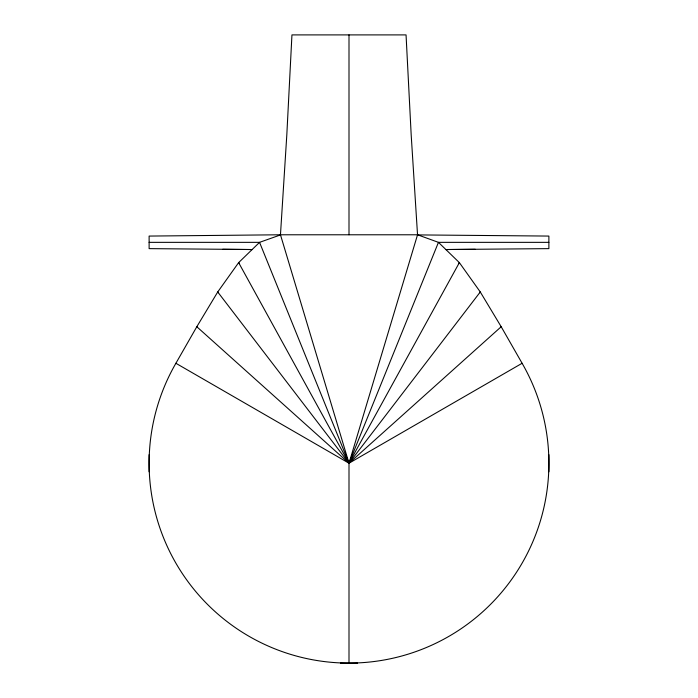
<?xml version="1.0" encoding="UTF-8"?>
<svg xmlns="http://www.w3.org/2000/svg" width="698" height="698" viewBox="0 0 698 698"><rect width="100%" height="100%" fill="white"/><g stroke="black" fill="none" stroke-linecap="round" stroke-linejoin="round"><path stroke-width="1.05" d="M280.544 234.903L259.551 242.346L238.637 262.623L217.724 291.965L196.81 326.734L175.896 363.274L349 463.219L417.535 234.781L411.183 134.845L406.053 34.9L291.947 34.9L286.817 134.845L280.465 234.781L349 463.219L349 663.1A199.881 199.881 0 0 0 522.104 363.274L501.19 326.734L480.276 291.965L459.363 262.623L438.449 242.346L417.535 234.781L280.465 234.781L149.119 236.072L149.119 248.628L252.144 249.535L222.741 249.282M197.194 327.205L196.81 326.734L349 463.219L438.449 242.346L548.881 242.346M458.918 263.556L459.363 262.623L349 463.219L217.724 291.965L218.108 292.68M479.892 292.68L480.276 291.965L349 463.219L238.637 262.623L239.082 263.556M417.456 234.903L548.881 236.072L548.881 248.628L445.856 249.535L475.259 249.282M500.806 327.205L501.19 326.734L349 463.219L259.551 242.346L149.119 242.346M349 463.219L522.104 363.274M340.441 663.1L357.559 663.1M548.881 454.66L548.881 471.778M349 34.9L349 234.781M149.119 454.66L149.119 471.778M349 663.1A199.881 199.881 0 0 1 175.896 363.274"/></g></svg>
